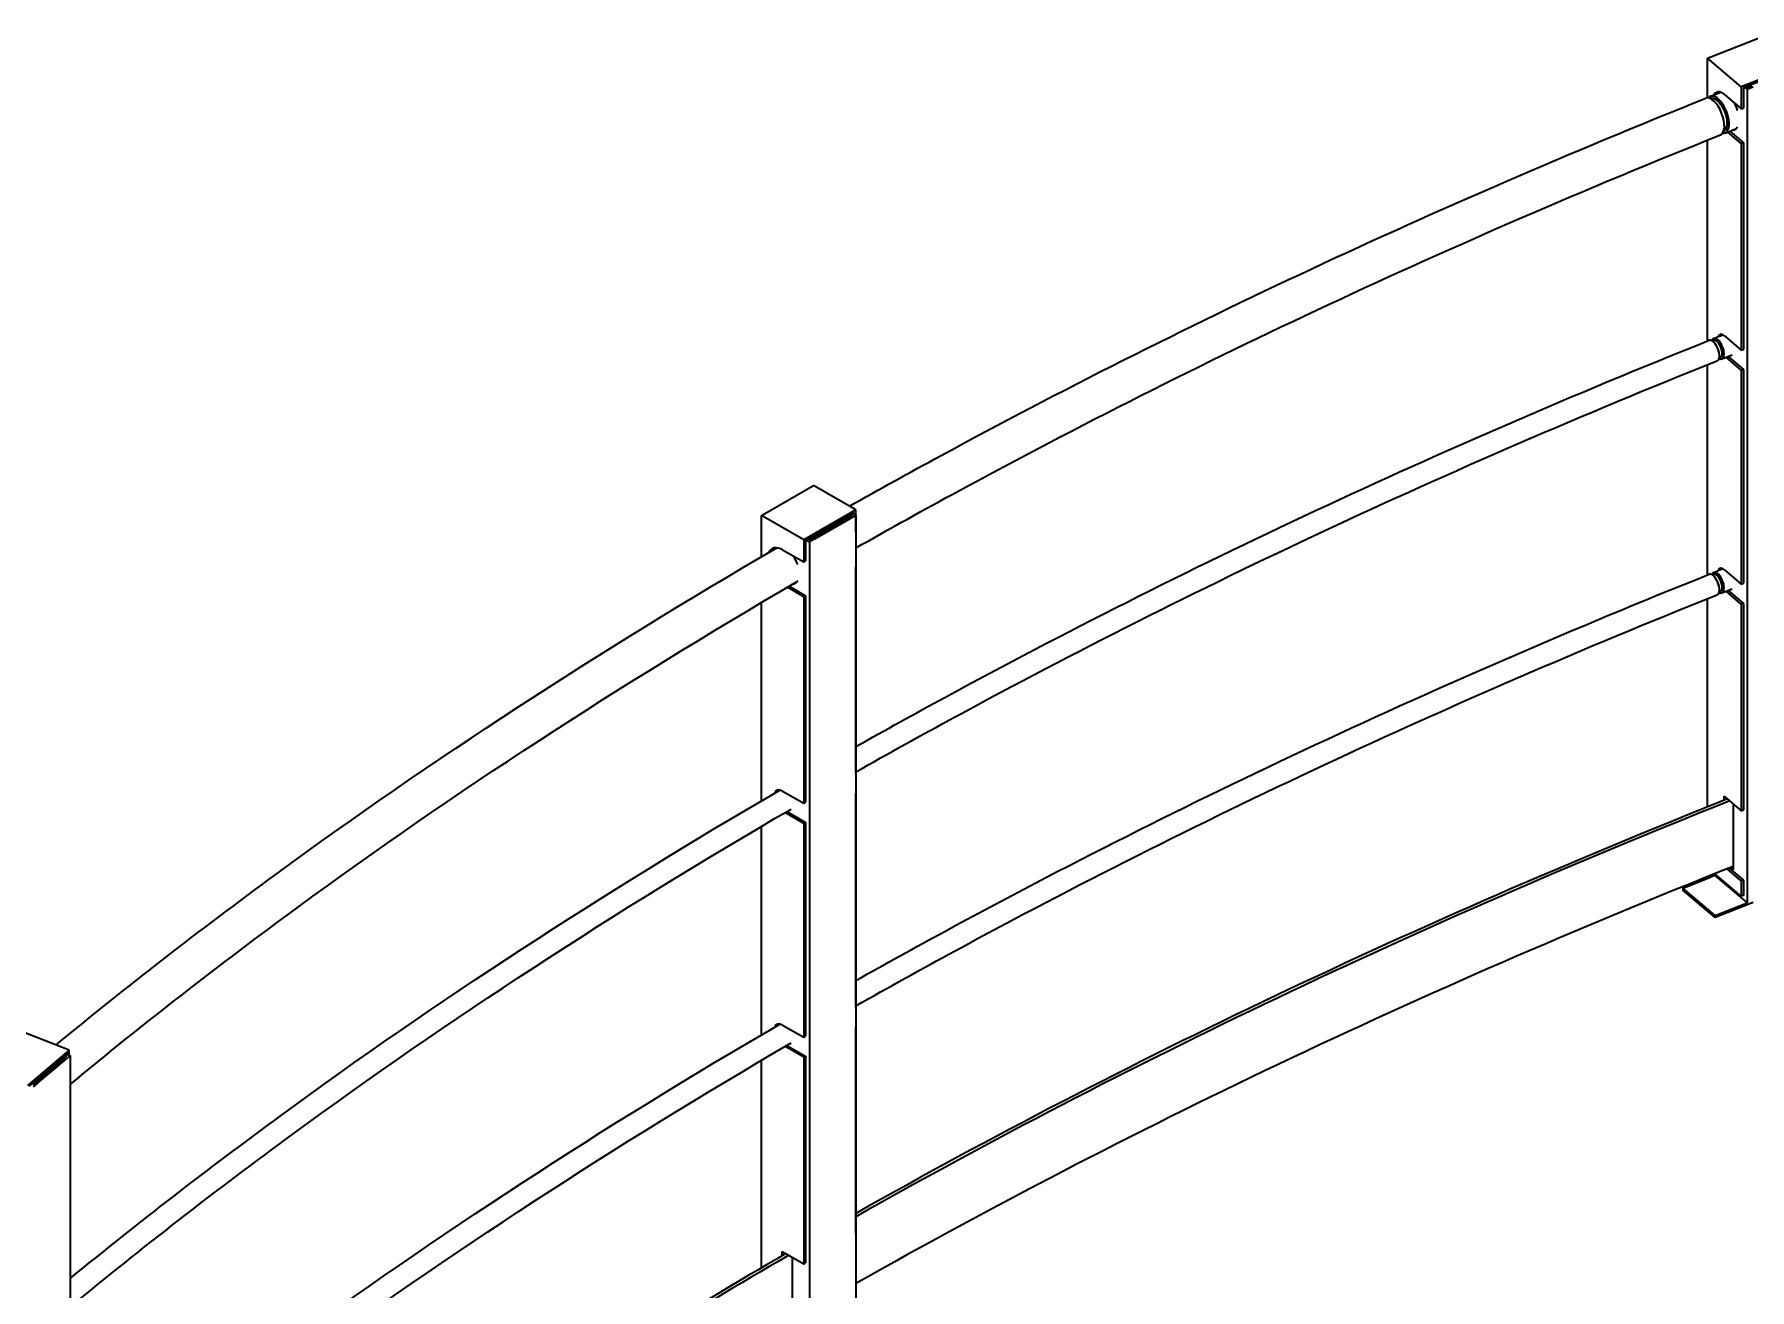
# Model space of a CAD drawing. Header units: millimetres. Extents: x 0 to 42050, y 0 to 29700.
# Drawn here: x 23876 to 24714, y 13957 to 14571 of the extents above; entities that cross this region are included whole.
import ezdxf

# ---------------------------------------------------------------- set-up
doc = ezdxf.new("R2010")
doc.units = ezdxf.units.MM
doc.header["$LTSCALE"] = 50
doc.layers.add('Visible', color=7, linetype='Continuous', lineweight=35)
doc.layers.add('Visible Narrow', color=7, linetype='Continuous', lineweight=18)

msp = doc.modelspace()

# ---------------------------------------------------------------- linework, layer by layer
at = {"layer": 'Visible'}
for p, q in [((24693.68, 14558.83), (24723.42, 14570.54)), ((24710.13, 14544.9), (24693.68, 14558.83)), ((24693.68, 14539.46), (24693.68, 14558.83)), ((24739.87, 14556.61), (24710.13, 14544.9)), ((24738.88, 14555.24), (24711.12, 14544.31)), ((24710.13, 14544.9), (24710.13, 14534.12)), ((24712.77, 14544.96), (24713.23, 14544.58)), ((24715.88, 14544.79), (24712.91, 14543.62)), ((24715.21, 14545.36), (24713.23, 14544.58)), ((24696.31, 14539.16), (24696.14, 14539.09)), ((24696.83, 14538.95), (24696.45, 14539.03)), ((24701.9, 14541.09), (24710.13, 14534.12)), ((24711.12, 14544.31), (24711.12, 14534.51)), ((24711.78, 14544.57), (24712.91, 14543.62)), ((24712.91, 14543.62), (24712.91, 14146.15)), ((24710.13, 14534.12), (24711.12, 14534.51)), ((24702.39, 14523.93), (24702.23, 14523.86)), ((24702.63, 14524.44), (24702.41, 14524.12)), ((24710.13, 14517.14), (24703.47, 14522.78)), ((24704.45, 14523.18), (24711.12, 14517.53)), ((24693.68, 14420.76), (24693.68, 14518.86)), ((24711.12, 14517.53), (24710.13, 14517.14)), ((24710.13, 14517.14), (24710.13, 14416.22)), ((24711.12, 14517.53), (24711.12, 14416.61)), ((24697.6, 14420.91), (24696.94, 14421)), ((24697.53, 14421.03), (24697.32, 14420.95)), ((24701.9, 14423.19), (24710.13, 14416.22)), ((24700.62, 14413.37), (24700.2, 14412.84)), ((24700.64, 14413.23), (24700.44, 14413.15)), ((24710.13, 14406.42), (24702.65, 14412.76)), ((24703.64, 14413.15), (24711.12, 14406.81)), ((24710.13, 14416.22), (24711.12, 14416.61)), ((24693.68, 14306.45), (24693.68, 14409.17)), ((24711.12, 14406.81), (24710.13, 14406.42)), ((24710.13, 14406.42), (24710.13, 14301.91)), ((24711.12, 14406.81), (24711.12, 14302.3)), ((24231.57, 14335.43), (24257.04, 14350.11)), ((24277.67, 14338.18), (24257.04, 14350.11)), ((24252.2, 14323.5), (24231.57, 14335.43)), ((24231.57, 14315.31), (24231.57, 14335.43)), ((24277.67, 14338.18), (24252.2, 14323.5)), ((24276.83, 14336.71), (24253.05, 14323.01)), ((24274.28, 14334.59), (24275.97, 14335.57)), ((24275.12, 14334.1), (24277.67, 14335.57)), ((24275.41, 14335.9), (24275.97, 14335.57)), ((24276.26, 14336.39), (24277.67, 14335.57)), ((24276.83, 14336.06), (24276.83, 14336.71)), ((24277.67, 14327.4), (24277.67, 14338.18)), ((24277.67, 14335.57), (24277.67, 13938.1)), ((24274.28, 14334.59), (24256.73, 14324.47)), ((24257.57, 14323.98), (24275.12, 14334.1)), ((24266.77, 14330.92), (24267.13, 14330.47)), ((24277.67, 14327.4), (24277.67, 14327.4)), ((24241.88, 14318.68), (24252.2, 14312.72)), ((24252.2, 14323.5), (24252.2, 14312.72)), ((24253.05, 14323.01), (24253.05, 14313.21)), ((24253.61, 14323.33), (24255.03, 14322.52)), ((24254.46, 14323.82), (24255.03, 14323.5)), ((24256.73, 14324.47), (24255.03, 14323.5)), ((24257.57, 14323.98), (24255.03, 14322.52)), ((24255.03, 14322.52), (24255.03, 13925.05)), ((24252.2, 14312.72), (24253.05, 14313.21)), ((24277.67, 14209.5), (24277.67, 14310.42)), ((24277.67, 14310.42), (24277.67, 14310.42)), ((24277.67, 14310.42), (24277.67, 14310.42)), ((24697.6, 14306.6), (24696.94, 14306.69)), ((24697.32, 14306.64), (24697.53, 14306.72)), ((24701.9, 14308.88), (24710.13, 14301.91)), ((24710.13, 14301.91), (24711.12, 14302.3)), ((24252.2, 14295.74), (24244.24, 14300.34)), ((24245.08, 14300.83), (24253.05, 14296.23)), ((24253.05, 14296.23), (24252.2, 14295.74)), ((24252.2, 14295.74), (24252.2, 14194.82)), ((24253.05, 14296.23), (24253.05, 14195.31)), ((24693.68, 14193.06), (24693.68, 14294.86)), ((24700.62, 14299.06), (24700.2, 14298.53)), ((24700.44, 14298.84), (24700.64, 14298.92)), ((24710.13, 14292.12), (24702.65, 14298.45)), ((24703.64, 14298.84), (24711.12, 14292.51)), ((24231.57, 14196.04), (24231.57, 14292.9)), ((24711.12, 14292.51), (24710.13, 14292.12)), ((24710.13, 14292.12), (24710.13, 14191.2)), ((24711.12, 14292.51), (24711.12, 14191.59)), ((24277.67, 14209.5), (24277.67, 14209.5)), ((24241.88, 14200.78), (24252.2, 14194.82)), ((24252.2, 14194.82), (24253.05, 14195.31)), ((24277.67, 14199.71), (24277.67, 14199.7)), ((24277.67, 14095.19), (24277.67, 14199.7)), ((24277.67, 14199.7), (24277.67, 14199.7)), ((24701.79, 14196.31), (24701.79, 14198.26)), ((24701.79, 14198.26), (24710.13, 14191.2)), ((24702.78, 14197.42), (24702.78, 14196.7)), ((24706.15, 14194.57), (24706.15, 14162.32)), ((24252.2, 14185.02), (24243.06, 14190.3)), ((24243.91, 14190.79), (24253.05, 14185.51)), ((24253.05, 14185.51), (24252.2, 14185.02)), ((24252.2, 14185.02), (24252.2, 14080.51)), ((24253.05, 14185.51), (24253.05, 14081)), ((24710.13, 14191.2), (24711.12, 14191.59)), ((24231.57, 14081.73), (24231.57, 14183.56)), ((24697.13, 14159.5), (24695.15, 14158.72)), ((24696.96, 14160.31), (24697.13, 14160.16)), ((24697.13, 14160.38), (24697.13, 14159.5)), ((24697.13, 14159.5), (24712.91, 14146.15)), ((24710.13, 14149.39), (24697.14, 14160.39)), ((24710.13, 14156.9), (24703.17, 14162.79)), ((24704.16, 14163.19), (24711.12, 14157.29)), ((24706.15, 14162.32), (24704.82, 14163.45)), ((24705.81, 14163.84), (24706.15, 14163.55)), ((24681.6, 14153.39), (24695.15, 14158.72)), ((24697.38, 14140.03), (24681.6, 14153.39)), ((24681.6, 14153.39), (24681.6, 14152.41)), ((24697.38, 14139.05), (24681.6, 14152.41)), ((24711.12, 14157.29), (24710.13, 14156.9)), ((24710.13, 14156.9), (24710.13, 14149.39)), ((24711.12, 14157.29), (24711.12, 14149.78)), ((24715.88, 14146.34), (24697.38, 14139.05)), ((24697.38, 14140.03), (24712.91, 14146.15)), ((24711.12, 14149.78), (24710.13, 14149.39)), ((24697.38, 14139.05), (24697.38, 14140.03)), ((24277.67, 14095.19), (24277.67, 14095.19)), ((24241.88, 14086.47), (24252.2, 14080.51)), ((24277.67, 14085.4), (24277.67, 14085.39)), ((24277.67, 14085.39), (24277.67, 14085.39)), ((24277.67, 13984.48), (24277.67, 14085.39)), ((23893.43, 14074.16), (23869.33, 14083.69)), ((24252.2, 14070.71), (24243.06, 14075.99)), ((24243.91, 14076.49), (24253.05, 14071.2)), ((24252.2, 14080.51), (24253.05, 14081)), ((23893.43, 14074.16), (23873.09, 14057.01)), ((23892.75, 14072.61), (23873.77, 14056.6)), ((23890.92, 14070.25), (23876.92, 14058.44)), ((23877.91, 14058.05), (23891.91, 14069.86)), ((23890.92, 14070.25), (23892.28, 14071.4)), ((23891.62, 14071.66), (23892.28, 14071.4)), ((23891.91, 14069.86), (23893.95, 14071.58)), ((23892.3, 14072.23), (23893.95, 14071.58)), ((23892.75, 14072.05), (23892.75, 14072.61)), ((23893.43, 14071.78), (23893.43, 14074.16)), ((23893.95, 14071.58), (23893.95, 13674.11)), ((24231.57, 13967.88), (24231.57, 14069.25)), ((24253.05, 14071.2), (24252.2, 14070.71)), ((24252.2, 14070.71), (24252.2, 13969.79)), ((24253.05, 14071.2), (24253.05, 13970.28)), ((23882.92, 14064.32), (23883.2, 14064.05)), ((23876.92, 14058.44), (23875.56, 14057.3)), ((23877.91, 14058.05), (23875.87, 14056.33)), ((24277.67, 13984.47), (24277.67, 13984.48)), ((24241.74, 13973.84), (24241.74, 13975.84)), ((24241.74, 13975.84), (24252.2, 13969.79)), ((24242.59, 13975.35), (24242.59, 13974.33)), ((24246.55, 13973.06), (24246.55, 13940.4)), ((24252.2, 13969.79), (24253.05, 13970.28))]:
    msp.add_line(p, q, dxfattribs=at)
for centre, major_axis, ratio, start_param, end_param in [((24696.35, 14530.34), (-3.59, 8.97), 0.465207, 3.141593, 6.283185), ((24698.65, 14531.26), (-3.58, 8.97), 0.464625, 2.862659, 6.563492), ((24698.65, 14531.26), (3.1, -7.76), 0.464625, 0.086093, 3.057521), ((24701.9, 14532.6), (-3.81, 9.68), 0.460043, 5.575279, 6.673061), ((24698.65, 14531.26), (3.04, -7.61), 0.464916, 0.309562, 2.83203), ((24702.9, 14532.99), (-3.81, 9.68), 0.460043, 0.111579, 0.388679), ((24703.11, 14533.63), (3.81, -9.68), 0.460043, 1.335785, 1.724136), ((24703.11, 14533.63), (3.81, -9.68), 0.460043, 6.092044, 6.67318), ((24704.1, 14534.02), (3.81, -9.68), 0.460043, 6.090014, 6.171606), ((24696.35, 14416.03), (-2, 4.99), 0.465207, 3.141593, 6.283185), ((24698.65, 14416.95), (-2, 5), 0.464625, 2.633468, 6.791615), ((24698.65, 14416.95), (1.6, -4.01), 0.464625, 0.021437, 3.121622), ((24698.65, 14416.95), (1.56, -3.9), 0.464916, 0.25694, 2.884653), ((24701.9, 14418.29), (-2.2, 5.58), 0.460043, 5.575279, 6.755898), ((24702.9, 14418.68), (-2.2, 5.58), 0.460043, 0.194222, 0.471036), ((24703.11, 14419.32), (2.2, -5.58), 0.460043, 6.128845, 6.45444), ((24241.88, 14310.19), (-5.19, 9.01), 0.576869, 5.498204, 6.674803), ((24242.73, 14310.68), (-5.19, 9.01), 0.576869, 0.081783, 0.390267), ((24242.73, 14311.34), (5.19, -9.01), 0.576869, 1.25871, 1.72577), ((24701.9, 14303.98), (-2.2, 5.58), 0.460043, 5.575279, 6.755898), ((24242.73, 14311.34), (5.19, -9.01), 0.576869, 6.118656, 6.596105), ((24243.58, 14311.83), (5.19, -9.01), 0.576869, 6.116076, 6.201403), ((24696.35, 14301.72), (-2, 4.99), 0.465207, 3.141593, 6.283185), ((24698.65, 14302.64), (-2, 5), 0.464625, 2.633468, 6.791615), ((24698.65, 14302.64), (1.6, -4.01), 0.464625, 0.021437, 3.121622), ((24698.65, 14302.64), (-1.56, 3.9), 0.464916, 3.398533, 6.026245), ((24702.9, 14304.37), (-2.2, 5.58), 0.460043, 0.194222, 0.471036), ((24703.11, 14305.01), (2.2, -5.58), 0.460043, 6.128845, 6.45444), ((24241.88, 14195.88), (-3, 5.2), 0.576869, 5.498204, 6.757932), ((24242.73, 14196.37), (-3, 5.2), 0.576869, 0.142076, 0.472876), ((24242.73, 14197.03), (3, -5.2), 0.576869, 1.47745, 1.515169), ((26536.67, 12661.72), (-3229.8, 0), 0.57735, 5.316006, 5.486979), ((26536.67, 12661.72), (-3227.8, 0), 0.57735, 5.31601, 5.487585), ((24242.73, 14197.03), (3, -5.2), 0.576869, 6.194415, 6.377049), ((26536.67, 12629.06), (-3227.8, 0), 0.57735, 5.315383, 5.487586), ((24241.88, 14081.57), (-3, 5.2), 0.576869, 5.498204, 6.757932), ((24242.73, 14082.06), (-3, 5.2), 0.576869, 0.142076, 0.472876), ((24242.73, 14082.72), (3, -5.2), 0.576869, 1.47745, 1.515169), ((24242.73, 14082.72), (3, -5.2), 0.576869, 6.194415, 6.377049), ((23878.91, 14058.39), (6.71, -7.95), 0.673789, 1.698284, 1.721185), ((26536.67, 12661.72), (-3229.8, 0), 0.57735, 5.501908, 5.566642), ((26536.67, 12661.72), (-3227.8, 0), 0.57735, 5.501911, 5.566642)]:
    msp.add_ellipse(centre, major_axis=major_axis, ratio=ratio, start_param=start_param, end_param=end_param, dxfattribs=at)
for points, knots in [([(24274.52, 14340), (24289.21, 14348.29), (24304.04, 14356.5), (24435.9, 14428.11), (24560.94, 14486.55), (24692.76, 14539.31)], [4.9162808, 4.9162808, 4.9162808, 4.9162808, 4.9352992, 4.9352992, 5.083906, 5.083906, 5.083906, 5.083906]), ([(24696.45, 14539.03), (24696.18, 14539.09), (24695.89, 14539.13), (24695.41, 14539.13), (24695.23, 14539.12), (24695.04, 14539.09)], [5.1131931, 5.1131931, 5.1131931, 5.1131931, 5.2370181, 5.2370181, 5.3134836, 5.3134836, 5.3134836, 5.3134836]), ([(24277.67, 14319.59), (24294.34, 14329.05), (24311.19, 14338.4), (24444.41, 14410.75), (24568.77, 14468.87), (24699.94, 14521.37)], [4.9135226, 4.9135226, 4.9135226, 4.9135226, 4.9352992, 4.9352992, 5.083906, 5.083906, 5.083906, 5.083906]), ([(24701.44, 14523.11), (24701.59, 14523.22), (24701.73, 14523.33), (24702.07, 14523.66), (24702.26, 14523.89), (24702.41, 14524.12)], [2.3912078, 2.3912078, 2.3912078, 2.3912078, 2.4669004, 2.4669004, 2.5907254, 2.5907254, 2.5907254, 2.5907254]), ([(24277.67, 14222.56), (24292, 14230.63), (24306.46, 14238.63), (24437.78, 14309.95), (24562.68, 14368.32), (24694.35, 14421.03)], [4.9167339, 4.9167339, 4.9167339, 4.9167339, 4.9352992, 4.9352992, 5.083906, 5.083906, 5.083906, 5.083906]), ([(24696.94, 14421), (24696.79, 14421.02), (24696.63, 14421.03), (24696.31, 14421.01), (24696.15, 14420.98), (24695.9, 14420.91), (24695.82, 14420.88), (24695.73, 14420.85)], [5.1658155, 5.1658155, 5.1658155, 5.1658155, 5.2685915, 5.2685915, 5.3713676, 5.3713676, 5.4273894, 5.4273894, 5.4273894, 5.4273894]), ([(24277.67, 14210.2), (24293.68, 14219.26), (24309.85, 14228.23), (24442.52, 14300.28), (24567.04, 14358.48), (24698.35, 14411.04)], [4.9144414, 4.9144414, 4.9144414, 4.9144414, 4.9352992, 4.9352992, 5.083906, 5.083906, 5.083906, 5.083906]), ([(24699.22, 14412.12), (24699.31, 14412.15), (24699.39, 14412.19), (24699.62, 14412.31), (24699.75, 14412.41), (24700, 14412.61), (24700.1, 14412.73), (24700.2, 14412.84)], [2.2770071, 2.2770071, 2.2770071, 2.2770071, 2.3325509, 2.3325509, 2.435327, 2.435327, 2.538103, 2.538103, 2.538103, 2.538103]), ([(23886.92, 14076.73), (23921.27, 14104.98), (23956.96, 14132.68), (24070.31, 14215.73), (24152.18, 14269.14), (24239.03, 14319.67)], [4.7313998, 4.7313998, 4.7313998, 4.7313998, 4.7866924, 4.7866924, 4.9008479, 4.9008479, 4.9008479, 4.9008479]), ([(23893.95, 14057.49), (23929.61, 14087), (23966.78, 14115.92), (24081.14, 14199.71), (24162.44, 14252.75), (24248.73, 14302.96)], [4.7285558, 4.7285558, 4.7285558, 4.7285558, 4.7866924, 4.7866924, 4.9008411, 4.9008411, 4.9008411, 4.9008411]), ([(24277.67, 14108.25), (24292, 14116.32), (24306.46, 14124.32), (24437.78, 14195.64), (24562.68, 14254.01), (24694.35, 14306.72)], [4.9167339, 4.9167339, 4.9167339, 4.9167339, 4.9352992, 4.9352992, 5.083906, 5.083906, 5.083906, 5.083906]), ([(24695.73, 14306.54), (24695.82, 14306.57), (24695.9, 14306.6), (24696.15, 14306.67), (24696.31, 14306.7), (24696.63, 14306.72), (24696.79, 14306.71), (24696.94, 14306.69)], [2.4265923, 2.4265923, 2.4265923, 2.4265923, 2.4826141, 2.4826141, 2.5853901, 2.5853901, 2.6881661, 2.6881661, 2.6881661, 2.6881661]), ([(24277.67, 14095.89), (24293.68, 14104.95), (24309.85, 14113.92), (24442.52, 14185.97), (24567.04, 14244.17), (24698.35, 14296.73)], [4.9144414, 4.9144414, 4.9144414, 4.9144414, 4.9352992, 4.9352992, 5.083906, 5.083906, 5.083906, 5.083906]), ([(24700.2, 14298.53), (24700.1, 14298.42), (24700, 14298.3), (24699.75, 14298.1), (24699.62, 14298), (24699.39, 14297.88), (24699.31, 14297.84), (24699.22, 14297.81)], [5.3158787, 5.3158787, 5.3158787, 5.3158787, 5.4186547, 5.4186547, 5.5214307, 5.5214307, 5.5769746, 5.5769746, 5.5769746, 5.5769746]), ([(23893.95, 13962.65), (23926.91, 13989.63), (23961.1, 14016.09), (24072.53, 14097.74), (24154.07, 14150.95), (24240.57, 14201.3)], [4.733712, 4.733712, 4.733712, 4.733712, 4.7866924, 4.7866924, 4.900578, 4.900578, 4.900578, 4.900578]), ([(23893.95, 13948.73), (23928.85, 13977.51), (23965.16, 14005.73), (24078.58, 14088.83), (24159.81, 14141.84), (24246.02, 14192.03)], [4.7300339, 4.7300339, 4.7300339, 4.7300339, 4.7866924, 4.7866924, 4.9005956, 4.9005956, 4.9005956, 4.9005956]), ([(23893.95, 13848.34), (23926.91, 13875.32), (23961.1, 13901.78), (24072.53, 13983.43), (24154.07, 14036.64), (24240.57, 14086.99)], [4.733712, 4.733712, 4.733712, 4.733712, 4.7866924, 4.7866924, 4.900578, 4.900578, 4.900578, 4.900578]), ([(23893.95, 13834.42), (23928.85, 13863.2), (23965.16, 13891.42), (24078.58, 13974.52), (24159.81, 14027.53), (24246.02, 14077.72)], [4.7300339, 4.7300339, 4.7300339, 4.7300339, 4.7866924, 4.7866924, 4.9005956, 4.9005956, 4.9005956, 4.9005956])]:
    msp.add_open_spline(points, degree=3, knots=knots, dxfattribs=at)
for points in [[(24695.06, 14540.23), (24696.73, 14540.9), (24698.39, 14541.56), (24700.05, 14542.22)], [(24702.23, 14522.29), (24704.06, 14523.02), (24705.88, 14523.75), (24707.71, 14524.47)], [(24696.65, 14421.95), (24698.14, 14422.54), (24699.62, 14423.13), (24701.1, 14423.72)], [(24700.64, 14411.96), (24702.32, 14412.63), (24704, 14413.3), (24705.68, 14413.97)], [(24696.65, 14307.64), (24698.14, 14308.23), (24699.62, 14308.82), (24701.1, 14309.42)], [(24700.64, 14297.65), (24702.32, 14298.32), (24704, 14298.99), (24705.68, 14299.66)]]:
    msp.add_open_spline(points, degree=3, dxfattribs=at)
at = {"layer": 'Visible Narrow'}
for p, q in [((24275.12, 14334.1), (24274.28, 14334.59)), ((24256.73, 14324.47), (24257.57, 14323.98)), ((23891.91, 14069.86), (23890.92, 14070.25)), ((23876.92, 14058.44), (23877.91, 14058.05))]:
    msp.add_line(p, q, dxfattribs=at)
for centre, major_axis, start_param, end_param in [((24698.32, 14531.13), (3.13, -7.83), 0.309562, 2.83203), ((24696.92, 14416.26), (-1.69, 4.22), 3.712737, 5.715092), ((24698.07, 14416.72), (1.69, -4.22), 0.25694, 2.884653), ((24696.92, 14301.95), (1.69, -4.22), 0.571145, 2.5735), ((24698.07, 14302.41), (-1.69, 4.22), 3.398533, 6.026245)]:
    msp.add_ellipse(centre, major_axis=major_axis, ratio=0.464916, start_param=start_param, end_param=end_param, dxfattribs=at)

doc.saveas('drawing.dxf')
